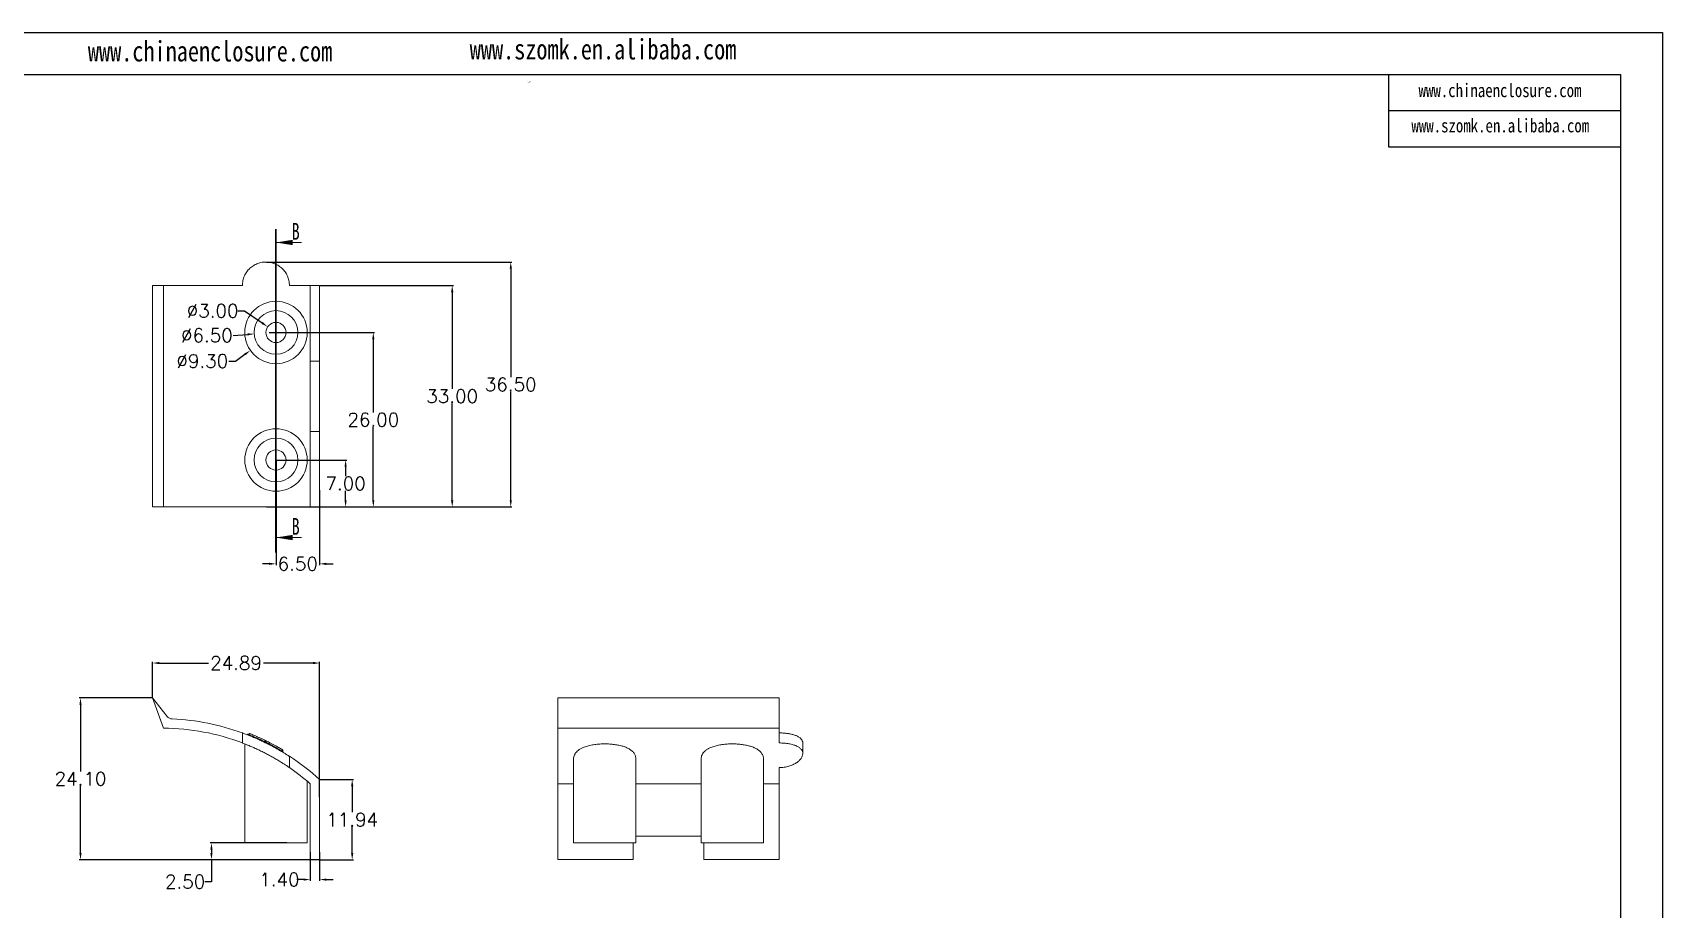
# Model space of a CAD drawing. Header units: inches. Extents: x 3440 to 5010, y 1126 to 1518.
# Drawn here: x 3566.6 to 3809.4, y 1256.3 to 1386.9 of the extents above; entities that cross this region are included whole.
import ezdxf

# ---------------------------------------------------------------- set-up
doc = ezdxf.new("R2010")
doc.units = ezdxf.units.IN
doc.header["$LTSCALE"] = 15
doc.linetypes.add('PHANTOM', pattern=[12.7, 6.35, -1.27, 1.27, -1.27, 1.27, -1.27])
doc.layers.add('10', color=7, linetype='Continuous')
doc.layers.add('文字', color=81, linetype='Continuous')
doc.styles.add('SLDTEXTSTYLE0', font='TXT', dxfattribs={"width": 0.75})
doc.styles.add('SLDTEXTSTYLE6', font='TXT', dxfattribs={"width": 0.7})
doc.styles.get("Standard").update_dxf_attribs({"font": 'txt', "bigfont": 'gbcbig.shx'})
doc.styles.add('宋体', font='', dxfattribs={"width": 0.8, "height": 3.5})
doc.styles.get('宋体').set_extended_font_data('SimSun')
doc.dimstyles.new('2.5', dxfattribs={"dimtxt": 2, "dimasz": 1, "dimexe": 0.18, "dimexo": 0.0625, "dimgap": 0.09, "dimtad": 0, "dimtih": 1, "dimtoh": 1, "dimzin": 0, "dimdsep": 46, "dimtxsty": 'Standard', "dimcen": 1, "dimadec": 0, "dimazin": 2, "dimtfac": 1, "dimtofl": 0, "dimtmove": 0, "dimatfit": 3, "dimfxl": 0, "dimtolj": 1, "dimtzin": 0, "dimarcsym": 0})

# ---------------------------------------------------------------- blocks, each defined once
blk = doc.blocks.new('SW_NOTE_0')
at = {"color": 0, "linetype": 'Continuous', "lineweight": 0, "char_height": 0.06, "attachment_point": 1, "style": 'SLDTEXTSTYLE0'}
for s, insert in [('INTERPRET GEOMETRIC', (0, 0.08)), ('TOLERANCING PER:', (0, -0.02))]:
    blk.add_mtext(s, dxfattribs=dict(at, insert=insert))
blk = doc.blocks.new('*D371')
at = {"color": 0, "lineweight": -2, "transparency": 16777216}
for p, q in [((3584.4, 1287.8), (3573.55, 1287.8)), ((3573.73, 1286.8), (3573.73, 1276.84)), ((3573.73, 1264.7), (3573.73, 1274.66)), ((3609.28, 1263.7), (3573.55, 1263.7))]:
    blk.add_line(p, q, dxfattribs=at)
at = {"color": 0, "transparency": 16777216}
for points in [[(3573.56, 1286.8), (3573.89, 1286.8), (3573.73, 1287.8)], [(3573.56, 1264.7), (3573.89, 1264.7), (3573.73, 1263.7)]]:
    blk.add_solid(points, dxfattribs=at)
at = {"layer": 'Defpoints', "color": 0, "transparency": 16777216}
for p in [(3573.73, 1287.8), (3584.46, 1287.8), (3609.35, 1263.7)]:
    blk.add_point(p, dxfattribs=at)
at = {"color": 0, "transparency": 16777216, "insert": (3573.73, 1275.75), "char_height": 2, "attachment_point": 5}
blk.add_mtext('\\A1;24.10', dxfattribs=at)
blk = doc.blocks.new('*D372')
at = {"color": 0, "lineweight": -2, "transparency": 16777216}
for p, q in [((3609.41, 1275.64), (3614.38, 1275.64)), ((3614.2, 1274.64), (3614.2, 1270.76)), ((3614.2, 1264.7), (3614.2, 1268.58)), ((3609.41, 1263.7), (3614.38, 1263.7))]:
    blk.add_line(p, q, dxfattribs=at)
at = {"color": 0, "transparency": 16777216}
for points in [[(3614.03, 1274.64), (3614.37, 1274.64), (3614.2, 1275.64)], [(3614.03, 1264.7), (3614.37, 1264.7), (3614.2, 1263.7)]]:
    blk.add_solid(points, dxfattribs=at)
at = {"layer": 'Defpoints', "color": 0, "transparency": 16777216}
for p in [(3609.35, 1275.64), (3609.35, 1263.7), (3614.2, 1263.7)]:
    blk.add_point(p, dxfattribs=at)
at = {"color": 0, "transparency": 16777216, "insert": (3614.2, 1269.67), "char_height": 2, "attachment_point": 5}
blk.add_mtext('\\A1;11.94', dxfattribs=at)
blk = doc.blocks.new('*D373')
at = {"color": 0, "lineweight": -2, "transparency": 16777216}
for p, q in [((3607.95, 1264.84), (3607.95, 1260.56)), ((3609.35, 1264.84), (3609.35, 1260.56)), ((3606.95, 1260.74), (3605.95, 1260.74)), ((3610.35, 1260.74), (3611.35, 1260.74))]:
    blk.add_line(p, q, dxfattribs=at)
at = {"color": 0, "transparency": 16777216}
for points in [[(3606.95, 1260.9), (3606.95, 1260.57), (3607.95, 1260.74)], [(3610.35, 1260.9), (3610.35, 1260.57), (3609.35, 1260.74)]]:
    blk.add_solid(points, dxfattribs=at)
at = {"layer": 'Defpoints', "color": 0, "transparency": 16777216}
for p in [(3607.95, 1264.9), (3609.35, 1264.9), (3607.95, 1260.74)]:
    blk.add_point(p, dxfattribs=at)
at = {"color": 0, "transparency": 16777216, "insert": (3603.36, 1260.74), "char_height": 2, "attachment_point": 5}
blk.add_mtext('\\A1;1.40', dxfattribs=at)
blk = doc.blocks.new('*D374')
at = {"color": 0, "lineweight": -2, "transparency": 16777216}
for p, q in [((3604.48, 1266.2), (3593.05, 1266.2)), ((3593.23, 1265.2), (3593.23, 1264.7)), ((3608.58, 1263.7), (3593.05, 1263.7)), ((3593.23, 1263.7), (3593.23, 1260.42)), ((3593.23, 1260.42), (3592.23, 1260.42))]:
    blk.add_line(p, q, dxfattribs=at)
at = {"color": 0, "transparency": 16777216}
for points in [[(3593.07, 1265.2), (3593.4, 1265.2), (3593.23, 1266.2)], [(3593.07, 1264.7), (3593.4, 1264.7), (3593.23, 1263.7)]]:
    blk.add_solid(points, dxfattribs=at)
at = {"layer": 'Defpoints', "color": 0, "transparency": 16777216}
for p in [(3604.54, 1266.2), (3593.23, 1263.7), (3608.65, 1263.7)]:
    blk.add_point(p, dxfattribs=at)
at = {"color": 0, "transparency": 16777216, "insert": (3589.31, 1260.42), "char_height": 2, "attachment_point": 5}
blk.add_mtext('\\A1;2.50', dxfattribs=at)
blk = doc.blocks.new('*D375')
at = {"color": 0, "lineweight": -2, "transparency": 16777216}
for p, q in [((3584.46, 1287.87), (3584.46, 1293.18)), ((3585.46, 1293), (3592.81, 1293)), ((3608.35, 1293), (3600.99, 1293)), ((3609.35, 1273.02), (3609.35, 1293.18))]:
    blk.add_line(p, q, dxfattribs=at)
at = {"color": 0, "transparency": 16777216}
for points in [[(3585.46, 1293.17), (3585.46, 1292.83), (3584.46, 1293)], [(3608.35, 1293.17), (3608.35, 1292.83), (3609.35, 1293)]]:
    blk.add_solid(points, dxfattribs=at)
at = {"layer": 'Defpoints', "color": 0, "transparency": 16777216}
for p in [(3609.35, 1293), (3584.46, 1287.8), (3609.35, 1272.96)]:
    blk.add_point(p, dxfattribs=at)
at = {"color": 0, "transparency": 16777216, "insert": (3596.9, 1293), "char_height": 2, "attachment_point": 5}
blk.add_mtext('\\A1;24.89', dxfattribs=at)
blk = doc.blocks.new('*D378')
at = {"color": 0, "lineweight": -2, "transparency": 16777216}
for p, q in [((3609.41, 1349.25), (3629.28, 1349.25)), ((3629.1, 1348.25), (3629.1, 1333.84)), ((3629.1, 1317.25), (3629.1, 1331.66)), ((3609.41, 1316.25), (3629.28, 1316.25))]:
    blk.add_line(p, q, dxfattribs=at)
at = {"color": 0, "transparency": 16777216}
for points in [[(3628.93, 1348.25), (3629.27, 1348.25), (3629.1, 1349.25)], [(3628.93, 1317.25), (3629.27, 1317.25), (3629.1, 1316.25)]]:
    blk.add_solid(points, dxfattribs=at)
at = {"layer": 'Defpoints', "color": 0, "transparency": 16777216}
for p in [(3609.35, 1349.25), (3609.35, 1316.25), (3629.1, 1316.25)]:
    blk.add_point(p, dxfattribs=at)
at = {"color": 0, "transparency": 16777216, "insert": (3629.1, 1332.75), "char_height": 2, "attachment_point": 5}
blk.add_mtext('\\A1;33.00', dxfattribs=at)
blk = doc.blocks.new('*D379')
at = {"color": 0, "lineweight": -2, "transparency": 16777216}
for p, q in [((3602.91, 1323.25), (3613.4, 1323.25)), ((3613.22, 1322.25), (3613.22, 1320.84)), ((3613.22, 1317.25), (3613.22, 1318.66)), ((3605.41, 1316.25), (3613.4, 1316.25))]:
    blk.add_line(p, q, dxfattribs=at)
at = {"color": 0, "transparency": 16777216}
for points in [[(3613.05, 1322.25), (3613.38, 1322.25), (3613.22, 1323.25)], [(3613.05, 1317.25), (3613.38, 1317.25), (3613.22, 1316.25)]]:
    blk.add_solid(points, dxfattribs=at)
at = {"layer": 'Defpoints', "color": 0, "transparency": 16777216}
for p in [(3602.85, 1323.25), (3613.22, 1323.25), (3605.35, 1316.25)]:
    blk.add_point(p, dxfattribs=at)
at = {"color": 0, "transparency": 16777216, "insert": (3613.22, 1319.75), "char_height": 2, "attachment_point": 5}
blk.add_mtext('\\A1;7.00', dxfattribs=at)
blk = doc.blocks.new('*D380')
at = {"color": 0, "lineweight": -2, "transparency": 16777216}
for p, q in [((3602.91, 1342.25), (3617.53, 1342.25)), ((3617.35, 1341.25), (3617.35, 1330.34)), ((3617.35, 1317.25), (3617.35, 1328.16)), ((3605.48, 1316.25), (3617.53, 1316.25))]:
    blk.add_line(p, q, dxfattribs=at)
at = {"color": 0, "transparency": 16777216}
for points in [[(3617.18, 1341.25), (3617.51, 1341.25), (3617.35, 1342.25)], [(3617.18, 1317.25), (3617.51, 1317.25), (3617.35, 1316.25)]]:
    blk.add_solid(points, dxfattribs=at)
at = {"layer": 'Defpoints', "color": 0, "transparency": 16777216}
for p in [(3602.85, 1342.25), (3617.35, 1342.25), (3605.41, 1316.25)]:
    blk.add_point(p, dxfattribs=at)
at = {"color": 0, "transparency": 16777216, "insert": (3617.35, 1329.25), "char_height": 2, "attachment_point": 5}
blk.add_mtext('\\A1;26.00', dxfattribs=at)
blk = doc.blocks.new('*D381')
at = {"color": 0, "lineweight": -2, "transparency": 16777216}
for p, q in [((3601.41, 1352.75), (3638, 1352.75)), ((3637.82, 1351.75), (3637.82, 1335.59)), ((3637.82, 1317.25), (3637.82, 1333.41)), ((3601.41, 1316.25), (3638, 1316.25))]:
    blk.add_line(p, q, dxfattribs=at)
at = {"color": 0, "transparency": 16777216}
for points in [[(3637.66, 1351.75), (3637.99, 1351.75), (3637.82, 1352.75)], [(3637.66, 1317.25), (3637.99, 1317.25), (3637.82, 1316.25)]]:
    blk.add_solid(points, dxfattribs=at)
at = {"layer": 'Defpoints', "color": 0, "transparency": 16777216}
for p in [(3601.35, 1352.75), (3601.35, 1316.25), (3637.82, 1316.25)]:
    blk.add_point(p, dxfattribs=at)
at = {"color": 0, "transparency": 16777216, "insert": (3637.82, 1334.5), "char_height": 2, "attachment_point": 5}
blk.add_mtext('\\A1;36.50', dxfattribs=at)
blk = doc.blocks.new('*D383')
at = {"color": 0, "lineweight": -2, "transparency": 16777216}
for p, q in [((3602.85, 1323.19), (3602.85, 1307.6)), ((3609.35, 1318.77), (3609.35, 1307.6)), ((3601.85, 1307.78), (3600.85, 1307.78)), ((3610.35, 1307.78), (3611.35, 1307.78))]:
    blk.add_line(p, q, dxfattribs=at)
at = {"color": 0, "transparency": 16777216}
for points in [[(3601.85, 1307.95), (3601.85, 1307.61), (3602.85, 1307.78)], [(3610.35, 1307.95), (3610.35, 1307.61), (3609.35, 1307.78)]]:
    blk.add_solid(points, dxfattribs=at)
at = {"layer": 'Defpoints', "color": 0, "transparency": 16777216}
for p in [(3602.85, 1323.25), (3609.35, 1318.84), (3609.35, 1307.78)]:
    blk.add_point(p, dxfattribs=at)
at = {"color": 0, "transparency": 16777216, "insert": (3606.1, 1307.78), "char_height": 2, "attachment_point": 5}
blk.add_mtext('\\A1;6.50', dxfattribs=at)
blk = doc.blocks.new('*D384')
at = {"color": 0, "lineweight": -2, "transparency": 16777216}
for p, q in [((3597.17, 1345.48), (3598.17, 1345.48)), ((3598.17, 1345.48), (3600.79, 1343.67)), ((3602.85, 1341.25), (3602.85, 1343.25)), ((3601.85, 1342.25), (3603.85, 1342.25))]:
    blk.add_line(p, q, dxfattribs=at)
at = {"color": 0, "transparency": 16777216}
blk.add_solid([(3600.88, 1343.81), (3600.69, 1343.53), (3601.61, 1343.1)], dxfattribs=at)
at = {"layer": 'Defpoints', "color": 0, "transparency": 16777216}
for p in [(3601.61, 1343.1), (3604.08, 1341.4)]:
    blk.add_point(p, dxfattribs=at)
at = {"color": 0, "transparency": 16777216, "insert": (3593.41, 1345.48), "char_height": 2, "attachment_point": 5}
blk.add_mtext('\\A1;∅3.00', dxfattribs=at)
blk = doc.blocks.new('*D385')
at = {"color": 0, "lineweight": -2, "transparency": 16777216}
for p, q in [((3602.85, 1341.25), (3602.85, 1343.25)), ((3596.48, 1341.82), (3598.61, 1341.97)), ((3601.85, 1342.25), (3603.85, 1342.25))]:
    blk.add_line(p, q, dxfattribs=at)
at = {"color": 0, "transparency": 16777216}
blk.add_solid([(3598.6, 1342.13), (3598.62, 1341.8), (3599.6, 1342.03)], dxfattribs=at)
at = {"layer": 'Defpoints', "color": 0, "transparency": 16777216}
for p in [(3599.6, 1342.03), (3606.09, 1342.47)]:
    blk.add_point(p, dxfattribs=at)
at = {"color": 0, "transparency": 16777216, "insert": (3592.55, 1341.82), "char_height": 2, "attachment_point": 5}
blk.add_mtext('\\A1;∅6.50', dxfattribs=at)
blk = doc.blocks.new('*D386')
at = {"color": 0, "lineweight": -2, "transparency": 16777216}
for p, q in [((3602.85, 1341.25), (3602.85, 1343.25)), ((3601.85, 1342.25), (3603.85, 1342.25)), ((3595.8, 1337.99), (3596.8, 1337.99)), ((3596.8, 1337.99), (3598.23, 1339))]:
    blk.add_line(p, q, dxfattribs=at)
at = {"color": 0, "transparency": 16777216}
blk.add_solid([(3598.13, 1339.13), (3598.32, 1338.86), (3599.05, 1339.57)], dxfattribs=at)
at = {"layer": 'Defpoints', "color": 0, "transparency": 16777216}
for p in [(3606.65, 1344.93), (3599.05, 1339.57)]:
    blk.add_point(p, dxfattribs=at)
at = {"color": 0, "transparency": 16777216, "insert": (3591.87, 1337.99), "char_height": 2, "attachment_point": 5}
blk.add_mtext('\\A1;∅9.30', dxfattribs=at)

msp = doc.modelspace()

# ---------------------------------------------------------------- linework, layer by layer
for p, q in [((3439.877, 1386.93), (3809.392, 1386.93)), ((3809.392, 1386.93), (3809.392, 1125.657)), ((3449.438, 1380.709), (3803.171, 1380.709)), ((3768.611, 1380.709), (3768.611, 1369.909)), ((3803.171, 1380.709), (3803.171, 1131.877)), ((3768.611, 1375.309), (3803.171, 1375.309)), ((3768.611, 1369.909), (3803.171, 1369.909))]:
    msp.add_line(p, q)
at = {"color": 1, "linetype": 'PHANTOM', "lineweight": 30}
msp.add_line((3602.847, 1357.657), (3602.847, 1309.486), dxfattribs=at)
at = {"color": 7, "linetype": 'Continuous', "lineweight": 0}
for p, q in [((3606.647, 1355.657), (3602.847, 1355.657)), ((3606.647, 1311.696), (3602.847, 1311.696))]:
    msp.add_line(p, q, dxfattribs=at)
at = {"color": 7, "linetype": 'Continuous', "lineweight": 15}
for p, q in [((3584.459, 1316.25), (3584.459, 1349.25)), ((3584.459, 1349.25), (3586.097, 1349.25)), ((3586.097, 1349.25), (3586.097, 1316.25)), ((3597.847, 1349.25), (3586.097, 1349.25)), ((3607.947, 1349.25), (3604.847, 1349.25)), ((3607.947, 1349.25), (3609.347, 1349.25)), ((3607.947, 1349.25), (3607.947, 1338)), ((3609.347, 1349.25), (3609.347, 1338)), ((3609.347, 1338), (3607.947, 1338)), ((3607.947, 1338), (3607.947, 1327.5)), ((3609.347, 1327.5), (3609.347, 1338)), ((3607.947, 1327.5), (3607.947, 1316.25)), ((3607.947, 1327.5), (3609.347, 1327.5)), ((3609.347, 1327.5), (3609.347, 1316.25)), ((3584.459, 1316.25), (3586.097, 1316.25)), ((3586.097, 1316.25), (3607.947, 1316.25)), ((3607.947, 1316.25), (3609.347, 1316.25)), ((3584.459, 1287.805), (3586.097, 1283.305)), ((3586.643, 1285.05), (3584.459, 1287.805)), ((3644.831, 1287.805), (3644.831, 1283.305)), ((3644.831, 1287.805), (3677.831, 1287.805)), ((3677.831, 1287.805), (3677.831, 1283.305)), ((3597.847, 1281.09), (3597.847, 1282.585)), ((3598.588, 1282.412), (3598.552, 1282.319)), ((3598.852, 1282.308), (3598.852, 1282.524)), ((3677.831, 1283.305), (3644.831, 1283.305)), ((3644.831, 1283.305), (3644.831, 1275.016)), ((3677.831, 1281.09), (3677.831, 1283.305)), ((3598.197, 1280.948), (3598.197, 1266.205)), ((3601.197, 1281.494), (3601.197, 1281.272)), ((3601.497, 1281.124), (3601.497, 1281.348)), ((3603.843, 1280.075), (3603.843, 1279.843)), ((3603.886, 1279.7), (3603.938, 1279.786)), ((3681.331, 1279.518), (3681.331, 1281.087)), ((3604.847, 1277.419), (3604.847, 1279.101)), ((3647.181, 1278.686), (3647.181, 1266.205)), ((3656.481, 1266.205), (3656.481, 1278.685)), ((3666.181, 1278.686), (3666.181, 1266.205)), ((3675.481, 1266.205), (3675.481, 1278.685)), ((3677.831, 1275.016), (3677.831, 1277.419)), ((3607.497, 1266.205), (3607.497, 1275.402)), ((3607.947, 1263.705), (3607.947, 1275.016)), ((3609.347, 1263.705), (3609.347, 1275.645)), ((3644.831, 1275.016), (3647.181, 1275.016)), ((3644.831, 1263.705), (3644.831, 1275.016)), ((3656.481, 1275.016), (3666.181, 1275.016)), ((3675.481, 1275.016), (3677.831, 1275.016)), ((3677.831, 1263.705), (3677.831, 1275.016)), ((3607.497, 1266.205), (3598.197, 1266.205)), ((3656.481, 1266.205), (3647.181, 1266.205)), ((3656.081, 1266.205), (3656.081, 1263.705)), ((3666.181, 1267.205), (3656.481, 1267.205)), ((3675.481, 1266.205), (3666.181, 1266.205)), ((3666.581, 1266.205), (3666.581, 1263.705)), ((3607.947, 1263.705), (3609.347, 1263.705)), ((3656.081, 1263.705), (3644.831, 1263.705)), ((3677.831, 1263.705), (3666.581, 1263.705))]:
    msp.add_line(p, q, dxfattribs=at)
for centre, radius in [((3602.847, 1342.25), 4.65), ((3602.847, 1342.25), 3.25), ((3602.847, 1342.25), 1.5), ((3602.847, 1323.25), 4.65), ((3602.847, 1323.25), 3.25), ((3602.847, 1323.25), 1.5)]:
    msp.add_circle(centre, radius, dxfattribs=at)
for centre, radius, start, end in [((3587.427, 1285.671), 1, 218.40154, 267.48813), ((3585.849, 1249.706), 35, 69.95182, 87.48813), ((3585.849, 1249.706), 33.6, 69.07817, 89.57649), ((3585.849, 1249.706), 35.3, 63.68562, 64.22758), ((3585.849, 1249.706), 35, 47.82621, 57.12486), ((3585.849, 1249.706), 33.6, 48.87613, 55.56803)]:
    msp.add_arc(centre, radius, start, end, dxfattribs=at)
for points, knots in [([(3604.847, 1349.25), (3604.847, 1349.497), (3604.821, 1349.739), (3604.721, 1350.211), (3604.646, 1350.443), (3604.457, 1350.874), (3604.341, 1351.078), (3604.076, 1351.453), (3603.929, 1351.624), (3603.608, 1351.932), (3603.433, 1352.069), (3603.068, 1352.306), (3602.877, 1352.406), (3602.476, 1352.57), (3602.27, 1352.633), (3601.851, 1352.72), (3601.638, 1352.745), (3601.203, 1352.754), (3600.984, 1352.738), (3600.555, 1352.666), (3600.342, 1352.61), (3599.921, 1352.454), (3599.716, 1352.355), (3599.329, 1352.119), (3599.146, 1351.981), (3598.801, 1351.663), (3598.644, 1351.485), (3598.368, 1351.102), (3598.247, 1350.893), (3598.05, 1350.449), (3597.975, 1350.219), (3597.874, 1349.744), (3597.847, 1349.497), (3597.847, 1349.25)], [0, 0, 0, 0, 0.0625, 0.0625, 0.125, 0.125, 0.1875, 0.1875, 0.25, 0.25, 0.3125, 0.3125, 0.375, 0.375, 0.4375, 0.4375, 0.5, 0.5, 0.5625, 0.5625, 0.625, 0.625, 0.6875, 0.6875, 0.75, 0.75, 0.8125, 0.8125, 0.875, 0.875, 0.9375, 0.9375, 1, 1, 1, 1]), ([(3604.847, 1279.101), (3604.847, 1279.101), (3604.822, 1279.117), (3604.723, 1279.181), (3604.648, 1279.229), (3604.46, 1279.348), (3604.345, 1279.42), (3604.081, 1279.583), (3603.933, 1279.672), (3603.611, 1279.864), (3603.436, 1279.967), (3603.069, 1280.177), (3602.877, 1280.285), (3602.475, 1280.505), (3602.267, 1280.617), (3601.846, 1280.837), (3601.631, 1280.946), (3601.195, 1281.163), (3600.975, 1281.269), (3600.544, 1281.472), (3600.331, 1281.57), (3599.91, 1281.758), (3599.704, 1281.847), (3599.318, 1282.011), (3599.135, 1282.086), (3598.621, 1282.294), (3598.341, 1282.401), (3598.048, 1282.511), (3597.974, 1282.538), (3597.873, 1282.575), (3597.847, 1282.585), (3597.847, 1282.585)], [0, 0, 0, 0, 0.0625, 0.0625, 0.125, 0.125, 0.1875, 0.1875, 0.25, 0.25, 0.3125, 0.3125, 0.375, 0.375, 0.4375, 0.4375, 0.5, 0.5, 0.5625, 0.5625, 0.625, 0.625, 0.6875, 0.6875, 0.75, 0.75, 0.875, 0.875, 0.9375, 0.9375, 1, 1, 1, 1]), ([(3603.936, 1279.786), (3603.937, 1279.786), (3603.941, 1279.783), (3603.888, 1279.815), (3603.718, 1279.917), (3603.451, 1280.074), (3603.106, 1280.271), (3602.701, 1280.497), (3602.25, 1280.739), (3601.768, 1280.99), (3601.267, 1281.24), (3600.764, 1281.481), (3600.272, 1281.707), (3599.809, 1281.911), (3599.393, 1282.088), (3599.043, 1282.232), (3598.782, 1282.336), (3598.617, 1282.401), (3598.6, 1282.408), (3598.593, 1282.411)], [0, 0, 0, 0, 0.0048264, 0.0672622, 0.1296997, 0.1921708, 0.2546624, 0.3171721, 0.3797077, 0.4422566, 0.5048158, 0.5677447, 0.629937, 0.6924756, 0.7549887, 0.817477, 0.8799354, 0.9423664, 1, 1, 1, 1]), ([(3601.197, 1281.494), (3601.055, 1281.563), (3600.913, 1281.63), (3600.634, 1281.761), (3600.494, 1281.825), (3600.224, 1281.946), (3600.095, 1282.004), (3599.848, 1282.111), (3599.73, 1282.162), (3599.509, 1282.256), (3599.409, 1282.297), (3599.23, 1282.371), (3599.15, 1282.404), (3599.017, 1282.458), (3598.964, 1282.479), (3598.886, 1282.51), (3598.861, 1282.52), (3598.852, 1282.524)], [0, 0, 0, 0, 0.125, 0.125, 0.25, 0.25, 0.375, 0.375, 0.5, 0.5, 0.625, 0.625, 0.75, 0.75, 0.875, 0.875, 1, 1, 1, 1]), ([(3681.327, 1281.087), (3681.329, 1281.094), (3681.349, 1281.212), (3681.271, 1281.429), (3681.086, 1281.721), (3680.766, 1281.975), (3680.36, 1282.183), (3679.873, 1282.347), (3679.345, 1282.465), (3678.782, 1282.542), (3678.275, 1282.58), (3677.955, 1282.583), (3677.831, 1282.585)], [0, 0, 0, 0, 0.007895, 0.1369313, 0.2659065, 0.3877596, 0.5095472, 0.6202837, 0.7309822, 0.8331368, 0.9352777, 1, 1, 1, 1]), ([(3604.847, 1277.419), (3604.847, 1277.419), (3604.821, 1277.437), (3604.721, 1277.505), (3604.646, 1277.556), (3604.457, 1277.683), (3604.341, 1277.76), (3604.076, 1277.932), (3603.929, 1278.027), (3603.608, 1278.23), (3603.433, 1278.338), (3603.068, 1278.559), (3602.877, 1278.672), (3602.476, 1278.904), (3602.27, 1279.021), (3601.851, 1279.251), (3601.638, 1279.366), (3601.203, 1279.594), (3600.984, 1279.705), (3600.555, 1279.918), (3600.342, 1280.02), (3599.921, 1280.218), (3599.716, 1280.311), (3599.329, 1280.484), (3599.146, 1280.563), (3598.801, 1280.709), (3598.644, 1280.775), (3598.368, 1280.887), (3598.247, 1280.935), (3598.05, 1281.012), (3597.975, 1281.041), (3597.874, 1281.08), (3597.847, 1281.09), (3597.847, 1281.09)], [0, 0, 0, 0, 0.0625, 0.0625, 0.125, 0.125, 0.1875, 0.1875, 0.25, 0.25, 0.3125, 0.3125, 0.375, 0.375, 0.4375, 0.4375, 0.5, 0.5, 0.5625, 0.5625, 0.625, 0.625, 0.6875, 0.6875, 0.75, 0.75, 0.8125, 0.8125, 0.875, 0.875, 0.9375, 0.9375, 1, 1, 1, 1]), ([(3603.843, 1280.075), (3603.833, 1280.081), (3603.807, 1280.096), (3603.728, 1280.143), (3603.673, 1280.175), (3603.538, 1280.254), (3603.459, 1280.299), (3603.279, 1280.402), (3603.178, 1280.46), (3602.854, 1280.641), (3602.603, 1280.778), (3602.073, 1281.058), (3601.787, 1281.204), (3601.497, 1281.348)], [0, 0, 0, 0, 0.125, 0.125, 0.25, 0.25, 0.375, 0.375, 0.5, 0.5, 0.75, 0.75, 1, 1, 1, 1]), ([(3647.193, 1278.686), (3647.19, 1278.748), (3647.183, 1278.917), (3647.253, 1279.177), (3647.385, 1279.467), (3647.587, 1279.739), (3647.859, 1279.99), (3648.198, 1280.216), (3648.649, 1280.44), (3649.236, 1280.643), (3649.947, 1280.805), (3650.7, 1280.907), (3651.452, 1280.956), (3652.203, 1280.956), (3652.931, 1280.91), (3653.623, 1280.818), (3654.27, 1280.683), (3654.853, 1280.501), (3655.37, 1280.274), (3655.799, 1280), (3656.142, 1279.674), (3656.368, 1279.301), (3656.482, 1278.966), (3656.468, 1278.752), (3656.463, 1278.685)], [0, 0, 0, 0, 0.0236182, 0.064067, 0.1046286, 0.1450539, 0.1857008, 0.226496, 0.267114, 0.3219111, 0.3766872, 0.4265342, 0.476375, 0.5239554, 0.5715375, 0.6186778, 0.6658261, 0.7139818, 0.7621517, 0.8129362, 0.8637409, 0.9190963, 0.9744751, 1, 1, 1, 1]), ([(3666.193, 1278.686), (3666.19, 1278.748), (3666.183, 1278.917), (3666.253, 1279.177), (3666.385, 1279.467), (3666.587, 1279.739), (3666.859, 1279.99), (3667.198, 1280.216), (3667.649, 1280.44), (3668.236, 1280.643), (3668.947, 1280.805), (3669.7, 1280.907), (3670.452, 1280.956), (3671.203, 1280.956), (3671.931, 1280.91), (3672.623, 1280.818), (3673.27, 1280.683), (3673.853, 1280.501), (3674.37, 1280.274), (3674.799, 1280), (3675.142, 1279.674), (3675.368, 1279.301), (3675.482, 1278.966), (3675.468, 1278.752), (3675.463, 1278.685)], [0, 0, 0, 0, 0.0236182, 0.064067, 0.1046286, 0.1450539, 0.1857008, 0.226496, 0.267114, 0.3219111, 0.3766872, 0.4265342, 0.476375, 0.5239554, 0.5715375, 0.6186778, 0.6658261, 0.7139818, 0.7621517, 0.8129362, 0.8637409, 0.9190963, 0.9744751, 1, 1, 1, 1]), ([(3677.831, 1277.419), (3678.078, 1277.419), (3678.319, 1277.437), (3678.792, 1277.505), (3679.024, 1277.556), (3679.455, 1277.683), (3679.659, 1277.76), (3680.034, 1277.932), (3680.204, 1278.027), (3680.512, 1278.23), (3680.65, 1278.338), (3680.886, 1278.559), (3680.986, 1278.672), (3681.151, 1278.904), (3681.214, 1279.021), (3681.301, 1279.251), (3681.326, 1279.366), (3681.335, 1279.594), (3681.319, 1279.705), (3681.247, 1279.918), (3681.191, 1280.02), (3681.035, 1280.218), (3680.936, 1280.311), (3680.699, 1280.484), (3680.562, 1280.563), (3680.244, 1280.709), (3680.066, 1280.775), (3679.683, 1280.887), (3679.474, 1280.935), (3679.03, 1281.012), (3678.8, 1281.041), (3678.325, 1281.08), (3678.078, 1281.09), (3677.831, 1281.09)], [0, 0, 0, 0, 0.0625, 0.0625, 0.125, 0.125, 0.1875, 0.1875, 0.25, 0.25, 0.3125, 0.3125, 0.375, 0.375, 0.4375, 0.4375, 0.5, 0.5, 0.5625, 0.5625, 0.625, 0.625, 0.6875, 0.6875, 0.75, 0.75, 0.8125, 0.8125, 0.875, 0.875, 0.9375, 0.9375, 1, 1, 1, 1])]:
    msp.add_open_spline(points, degree=3, knots=knots, dxfattribs=at)
at = {"color": 7, "linetype": 'Continuous', "lineweight": 0}
for points in [[(3602.847, 1355.657), (3605.347, 1355.257), (3605.347, 1356.057)], [(3602.847, 1311.696), (3605.347, 1311.296), (3605.347, 1312.096)]]:
    msp.add_solid(points, dxfattribs=at)

# ---------------------------------------------------------------- block references
at = {"layer": '10'}
msp.add_blockref('SW_NOTE_0', (3640.169, 1379.596), dxfattribs=at)

# ---------------------------------------------------------------- texts
at = {"color": 7, "linetype": 'Continuous', "char_height": 2.5, "attachment_point": 1, "style": 'SLDTEXTSTYLE6'}
for insert in [(3605.189, 1358.562), (3605.189, 1314.602)]:
    msp.add_mtext('B', dxfattribs=dict(at, insert=insert))
at = {"layer": '文字', "color": 0, "attachment_point": 1, "style": '宋体'}
for s, insert, char_height, width in [('www.chinaenclosure.com', (3574.827, 1385.676), 3.04128, 53.43237), ('www.szomk.en.alibaba.com', (3631.712, 1385.977), 3.04128, 53.43237), ('www.chinaenclosure.com', (3773.064, 1379.342), 2.02752, 35.62158), ('www.szomk.en.alibaba.com', (3772.004, 1374.091), 2.02752, 35.62158)]:
    msp.add_mtext(s, dxfattribs=dict(at, insert=insert, char_height=char_height, width=width))

# ---------------------------------------------------------------- dimensions: what is measured, and where the dimension line sits
for base, p1, p2, picture, middle in [((3637.822, 1316.25), (3601.347, 1352.75), (3601.347, 1316.25), '*D381', (3637.822, 1334.5)), ((3593.234, 1263.705), (3604.543, 1266.205), (3608.647, 1263.705), '*D374', (3589.311, 1260.425))]:
    dim = msp.add_linear_dim(base=base, p1=p1, p2=p2, angle=90, dimstyle='2.5')
    dim.commit()
    dim.dimension.update_dxf_attribs({"geometry": picture, "text_midpoint": middle, "dimtype": 160})
for base, p1, p2, picture, middle in [((3629.1, 1316.25), (3609.347, 1349.25), (3609.347, 1316.25), '*D378', (3629.1, 1332.75)), ((3617.347, 1342.25), (3605.414, 1316.25), (3602.847, 1342.25), '*D380', (3617.347, 1329.25)), ((3613.218, 1323.25), (3605.351, 1316.25), (3602.847, 1323.25), '*D379', (3613.218, 1319.75)), ((3573.727, 1287.805), (3609.347, 1263.705), (3584.459, 1287.805), '*D371', (3573.727, 1275.755)), ((3614.198, 1263.705), (3609.347, 1275.645), (3609.347, 1263.705), '*D372', (3614.198, 1269.675))]:
    dim = msp.add_linear_dim(base=base, p1=p1, p2=p2, angle=90, dimstyle='2.5')
    dim.commit()
    dim.dimension.update_dxf_attribs({"geometry": picture, "text_midpoint": middle})
for p1, p2, picture, middle in [((3604.082, 1341.399), (3601.612, 1343.101), '*D384', (3593.41, 1345.476)), ((3606.648, 1344.929), (3599.046, 1339.571), '*D386', (3591.872, 1337.985)), ((3606.09, 1342.468), (3599.605, 1342.032), '*D385', (3596.475, 1341.822))]:
    dim = msp.add_diameter_dim_2p(p1=p1, p2=p2, dimstyle='2.5')
    dim.commit()
    dim.dimension.update_dxf_attribs({"geometry": picture, "text_midpoint": middle, "dimtype": 163})
for base, p1, p2, picture, middle in [((3609.347, 1307.78), (3602.847, 1323.25), (3609.347, 1318.836), '*D383', (3606.097, 1307.78)), ((3609.347, 1293.001), (3584.459, 1287.805), (3609.347, 1272.955), '*D375', (3596.903, 1293.001)), ((3607.947, 1260.736), (3609.347, 1264.904), (3607.947, 1264.904), '*D373', (3603.357, 1260.736))]:
    dim = msp.add_linear_dim(base=base, p1=p1, p2=p2, dimstyle='2.5')
    dim.commit()
    dim.dimension.update_dxf_attribs({"geometry": picture, "text_midpoint": middle})

doc.saveas('drawing.dxf')
